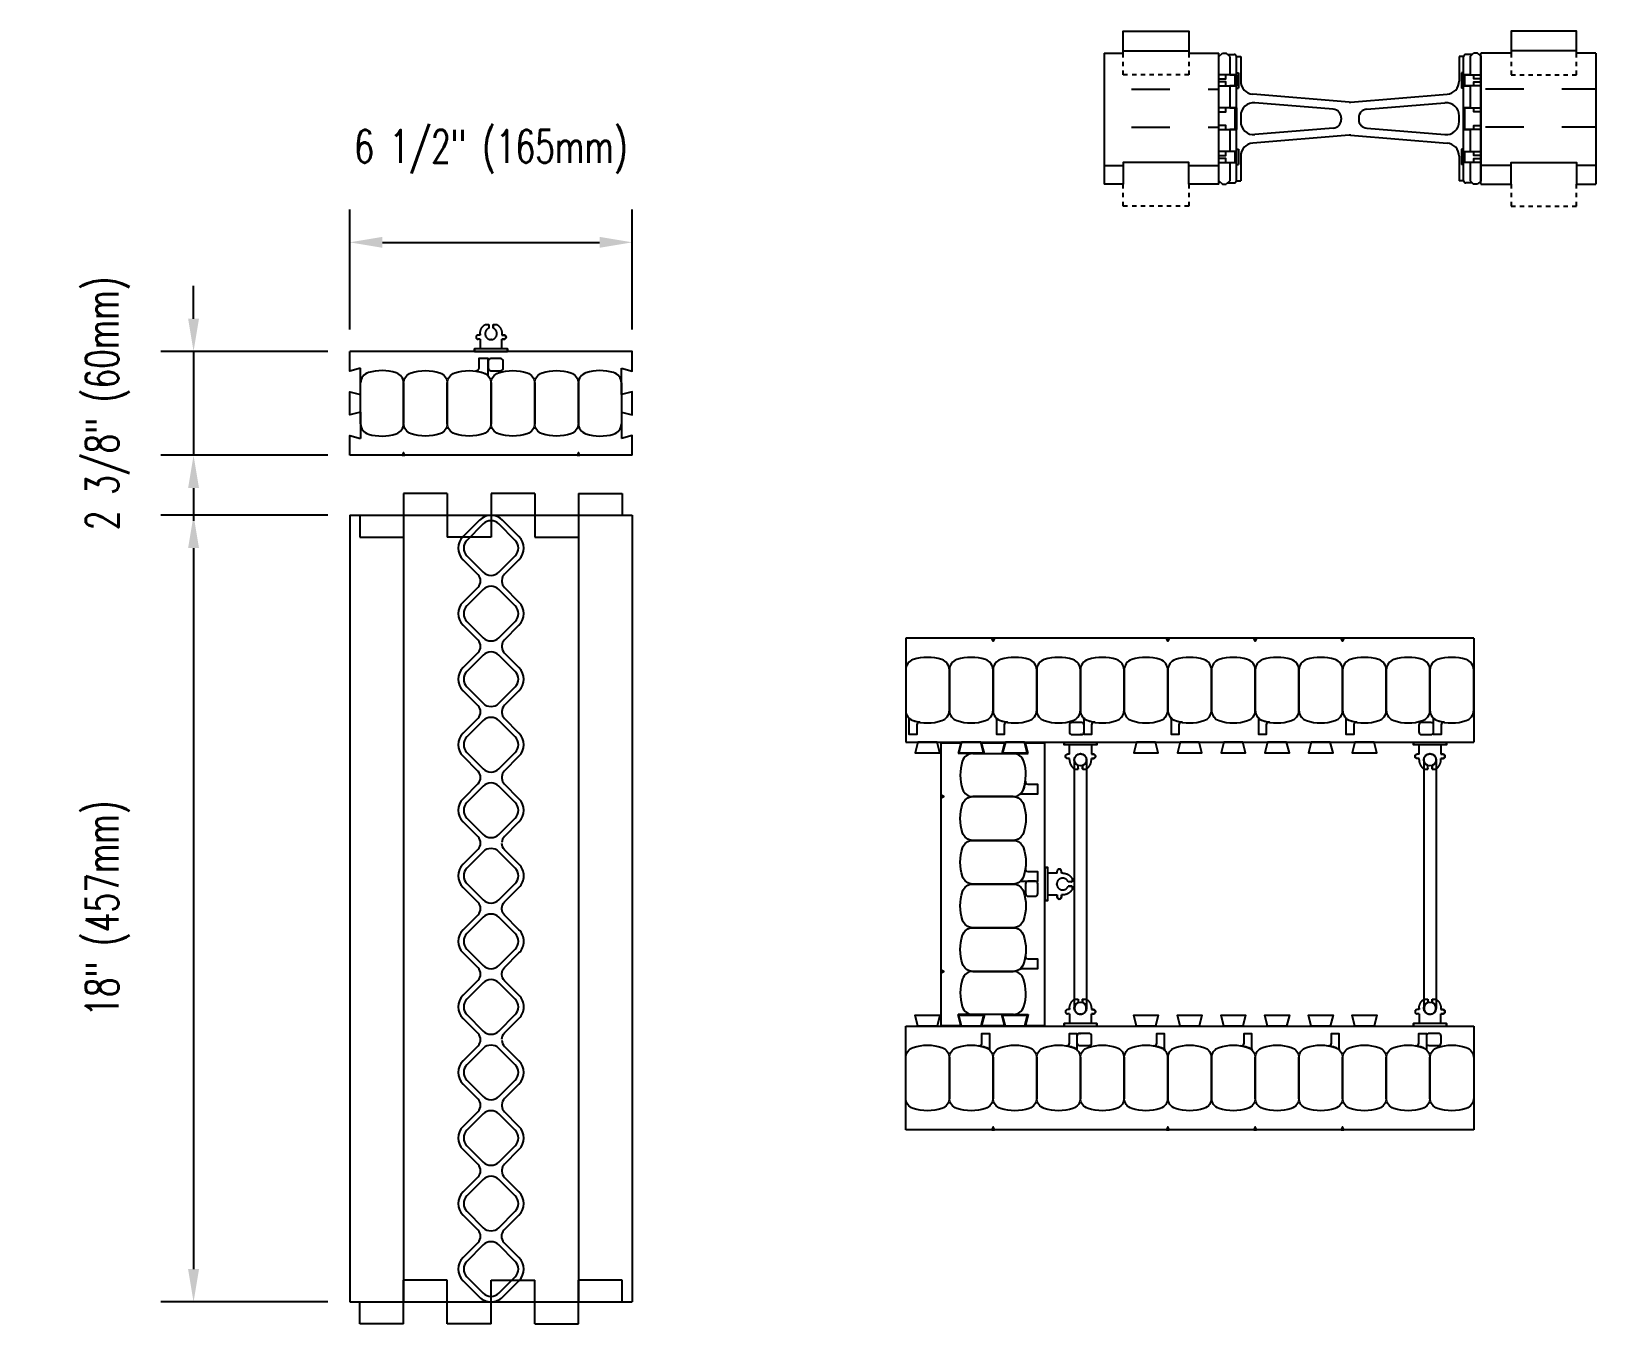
# Model space of a CAD drawing. Header units: inches. Extents: x 136.7 to 174.1, y 369.8 to 430.6.
# Drawn here: x 138.33 to 174.13, y 369.81 to 399.38 of the extents above; entities that cross this region are included whole.
import ezdxf

# ---------------------------------------------------------------- set-up
doc = ezdxf.new("R2010")
doc.units = ezdxf.units.IN
doc.header["$MEASUREMENT"] = 0
doc.linetypes.add('DASHED2', pattern=[0.375, 0.25, -0.125])
for name, color, linetype in [('HATCH', 12, 'Continuous'), ('line25', 2, 'Continuous'), ('LINE50', 5, 'Continuous'), ('LINE9', 9, 'Continuous'), ('TEXT', 4, 'Continuous')]:
    doc.layers.add(name, color=color, linetype=linetype)
doc.styles.add('DIM', font='romans.shx', dxfattribs={"width": 0.7})
doc.dimstyles.new('ext_8', dxfattribs={"dimscale": 8, "dimtxt": 0.09375, "dimasz": 0.09375, "dimexe": 0.09375, "dimexo": 0.0625, "dimgap": 0.0625, "dimtad": 1, "dimdec": 1, "dimzin": 3, "dimdsep": 46, "dimlunit": 4, "dimtxsty": 'DIM', "dimcen": 0.09, "dimdle": 0.09375, "dimclrt": 4, "dimadec": 0, "dimazin": 0, "dimtfac": 1, "dimtdec": 1, "dimtmove": 2, "dimatfit": 3, "dimfxl": 0, "dimfrac": 2, "dimtolj": 1, "dimtzin": 0, "dimarcsym": 0})

# ---------------------------------------------------------------- blocks, each defined once
blk = doc.blocks.new('RISER')
at = {"layer": 'HATCH'}
h = blk.add_hatch(dxfattribs=at)
h.set_pattern_fill('INSUL', color=256, scale=7, style=0)
h.set_pattern_definition([(0, (-42.9888, -28.9383), (0, 2.625), []), (0, (-42.9888, -28.0633), (0, 2.625), [0.875, -0.875]), (0, (-42.9888, -27.1883), (0, 2.625), [0.875, -0.875])])
h.paths.add_polyline_path([(0, 2.5), (0, 3), (-1.5, 3), (-1.5, 2.5), (-1.938, 2.5), (-1.938, -0.5), (-1.5, -0.5), (-1.5, 0), (0, 0), (0, -0.5), (0.688, -0.5), (0.688, 2.5)])
at = {"layer": 'line25'}
for p, q in [((0.688, 1.75), (0.688, 2)), ((0.688, 0.75), (0.688, 1.25)), ((0.688, 0), (0.688, 0.25)), ((0.688, -0.5), (0.688, 0))]:
    blk.add_line(p, q, dxfattribs=at)
blk.add_lwpolyline([(0.688, 0), (1.061, 0), (1.061, 0.25), (0.688, 0.25), (0.688, 0.75), (1.061, 0.75), (1.061, 1.25), (0.688, 1.25), (0.688, 1.75), (1.061, 1.75), (1.061, 2), (0.688, 2), (0.688, 2.5)], dxfattribs=at)
at = {"layer": 'LINE50'}
blk.add_line((-1.938, 2.5), (-1.938, -0.5), dxfattribs=at)
for points in [[(-1.938, 2.5), (-1.5, 2.5), (-1.5, 3), (0, 3), (0, 2.5), (0.688, 2.5)], [(0.688, -0.5), (0, -0.5), (0, 0), (-1.5, 0), (-1.5, -0.5), (-1.938, -0.5)]]:
    blk.add_lwpolyline(points, dxfattribs=at)
at = {"layer": 'LINE9', "linetype": 'DASHED2', "ltscale": 0.15}
for points in [[(0, 2.5), (0, 2.5), (0, 2), (-1.5, 2), (-1.5, 2.5), (-1.5, 2.5)], [(0, -0.5), (0, -0.5), (0, -1), (-1.5, -1), (-1.5, -0.5), (-1.5, -0.5)]]:
    blk.add_lwpolyline(points, dxfattribs=at)
at = {"layer": 'LINE9'}
for points in [[(0.688, 1.908), (0.848, 1.908), (0.848, 2)], [(0.848, 1.75), (0.848, 1.842), (0.688, 1.842)], [(0.688, 1.158), (0.848, 1.158), (0.848, 1.25)], [(0.848, 0.75), (0.848, 0.842), (0.688, 0.842)], [(0.688, 0.158), (0.848, 0.158), (0.848, 0.25)], [(0.848, 0), (0.848, 0.092), (0.688, 0.092)]]:
    blk.add_lwpolyline(points, dxfattribs=at)
blk = doc.blocks.new('WEB_6_CENTRE_TOP')
for p, q in [((5.688, 0.141), (0, 0.141)), ((5.688, -0.141), (0, -0.141))]:
    blk.add_line(p, q)
for centre in [(0, 0), (5.688, 0)]:
    blk.add_circle(centre, 0.141)
blk = doc.blocks.new('WEB_INSERT_FRONT')
for p, q in [((-0.265, 8.89), (-0.64, 8.515)), ((0.64, 8.515), (0.265, 8.89)), ((-0.64, 7.985), (-0.297, 7.641)), ((0.309, 7.653), (0.64, 7.985)), ((-0.297, 7.359), (-0.64, 7.015)), ((0.25, 7.512), (0.25, 7.488)), ((0.64, 7.015), (0.309, 7.347)), ((-0.64, 6.485), (-0.297, 6.141)), ((0.309, 6.153), (0.64, 6.485)), ((-0.297, 5.859), (-0.64, 5.515)), ((0.25, 6.012), (0.25, 5.988)), ((0.64, 5.515), (0.309, 5.847)), ((-0.64, 4.985), (-0.297, 4.641)), ((0.309, 4.653), (0.64, 4.985)), ((-0.297, 4.359), (-0.64, 4.015)), ((0.25, 4.512), (0.25, 4.488)), ((0.64, 4.015), (0.309, 4.347)), ((-0.297, 3.141), (-0.64, 3.485)), ((0.309, 3.153), (0.64, 3.485)), ((0.25, 3.012), (0.25, 2.988)), ((-0.297, 2.859), (-0.64, 2.515)), ((0.64, 2.515), (0.309, 2.847)), ((-0.64, 1.985), (-0.297, 1.641)), ((0.309, 1.653), (0.64, 1.985)), ((-0.297, 1.359), (-0.64, 1.015)), ((-0.64, 0.485), (-0.297, 0.141)), ((-0.297, -0.141), (-0.64, -0.485)), ((-0.64, -1.015), (-0.297, -1.359)), ((-0.297, -1.641), (-0.64, -1.985)), ((-0.64, -2.515), (-0.297, -2.859)), ((-0.297, -3.141), (-0.64, -3.485)), ((0.64, -3.485), (0.309, -3.153)), ((-0.64, -4.015), (-0.297, -4.359)), ((0.309, -4.347), (0.64, -4.015)), ((-0.297, -4.641), (-0.64, -4.985)), ((0.25, -4.488), (0.25, -4.512)), ((0.64, -4.985), (0.309, -4.653)), ((-0.64, -5.515), (-0.297, -5.859)), ((0.309, -5.847), (0.64, -5.515)), ((0.25, -5.988), (0.25, -6.012)), ((-0.297, -6.141), (-0.64, -6.485)), ((0.64, -6.485), (0.309, -6.153)), ((-0.64, -7.015), (-0.297, -7.359)), ((0.297, -7.359), (0.64, -7.015)), ((-0.297, -7.641), (-0.64, -7.985)), ((0.64, -7.985), (0.297, -7.641)), ((-0.64, -8.515), (-0.265, -8.89)), ((0.265, -8.89), (0.64, -8.515))]:
    blk.add_line(p, q)
for points in [[(-0.552, 8.073), (-0.177, 7.698, 0.414214), (0.177, 7.698), (0.552, 8.073, 0.414214), (0.552, 8.427), (0.177, 8.802, 0.414214), (-0.177, 8.802), (-0.552, 8.427, 0.414214)], [(-0.552, 6.573), (-0.177, 6.198, 0.414214), (0.177, 6.198), (0.552, 6.573, 0.414214), (0.552, 6.927), (0.177, 7.302, 0.414214), (-0.177, 7.302), (-0.552, 6.927, 0.414214)], [(-0.552, 5.073), (-0.177, 4.698, 0.414214), (0.177, 4.698), (0.552, 5.073, 0.414214), (0.552, 5.427), (0.177, 5.802, 0.414214), (-0.177, 5.802), (-0.552, 5.427, 0.414214)], [(-0.552, 3.573), (-0.177, 3.198, 0.414214), (0.177, 3.198), (0.552, 3.573, 0.414214), (0.552, 3.927), (0.177, 4.302, 0.414214), (-0.177, 4.302), (-0.552, 3.927, 0.414214)], [(-0.552, 3.573), (-0.177, 3.198, 0.414214), (0.177, 3.198), (0.552, 3.573, 0.414214), (0.552, 3.927), (0.177, 4.302, 0.414214), (-0.177, 4.302), (-0.552, 3.927, 0.414214)], [(-0.552, 2.073), (-0.177, 1.698, 0.414214), (0.177, 1.698), (0.552, 2.073, 0.414214), (0.552, 2.427), (0.177, 2.802, 0.414214), (-0.177, 2.802), (-0.552, 2.427, 0.414214)], [(-0.552, 0.573), (-0.177, 0.198, 0.414214), (0.177, 0.198), (0.552, 0.573, 0.414214), (0.552, 0.927), (0.177, 1.302, 0.414214), (-0.177, 1.302), (-0.552, 0.927, 0.414214)], [(-0.552, -0.927), (-0.177, -1.302, 0.414214), (0.177, -1.302), (0.552, -0.927, 0.414214), (0.552, -0.573), (0.177, -0.198, 0.414214), (-0.177, -0.198), (-0.552, -0.573, 0.414214)], [(-0.552, -2.427), (-0.177, -2.802, 0.414214), (0.177, -2.802), (0.552, -2.427, 0.414214), (0.552, -2.073), (0.177, -1.698, 0.414214), (-0.177, -1.698), (-0.552, -2.073, 0.414214)], [(-0.552, -3.927), (-0.177, -4.302, 0.414214), (0.177, -4.302), (0.552, -3.927, 0.414214), (0.552, -3.573), (0.177, -3.198, 0.414214), (-0.177, -3.198), (-0.552, -3.573, 0.414214)], [(-0.552, -5.427), (-0.177, -5.802, 0.414214), (0.177, -5.802), (0.552, -5.427, 0.414214), (0.552, -5.073), (0.177, -4.698, 0.414214), (-0.177, -4.698), (-0.552, -5.073, 0.414214)], [(-0.552, -6.927), (-0.177, -7.302, 0.414214), (0.177, -7.302), (0.552, -6.927, 0.414214), (0.552, -6.573), (0.177, -6.198, 0.414214), (-0.177, -6.198), (-0.552, -6.573, 0.414214)], [(-0.552, -8.427), (-0.177, -8.802, 0.414214), (0.177, -8.802), (0.552, -8.427, 0.414214), (0.552, -8.073), (0.177, -7.698, 0.414214), (-0.177, -7.698), (-0.552, -8.073, 0.414214)]]:
    blk.add_lwpolyline(points, format="xyb", close=True)
blk.add_lwpolyline([(0.25, -2.988, -0.198912), (0.309, -2.847), (0.64, -2.515, 0.414214), (0.64, -1.985), (0.309, -1.653, -0.198912), (0.25, -1.512), (0.25, -1.488, -0.198912), (0.309, -1.347), (0.64, -1.015, 0.414214), (0.64, -0.485), (0.309, -0.153, -0.198912), (0.25, -0.012), (0.25, 0.012, -0.198912), (0.309, 0.153), (0.64, 0.485, 0.414214), (0.64, 1.015), (0.309, 1.347, -0.198912), (0.25, 1.488)], format="xyb")
for centre, radius, start, end in [((0, 8.625), 0.375, 45, 135), ((-0.375, 8.25), 0.375, 135, 225), ((0.375, 8.25), 0.375, 315, 45), ((-0.438, 7.5), 0.2, 315, 45), ((0.45, 7.512), 0.2, 135, 180), ((0.45, 7.488), 0.2, 180, 225), ((-0.375, 6.75), 0.375, 135, 225), ((0.375, 6.75), 0.375, 315, 45), ((-0.438, 6), 0.2, 315, 45), ((0.45, 6.012), 0.2, 135, 180), ((0.45, 5.988), 0.2, 180, 225), ((-0.375, 5.25), 0.375, 135, 225), ((0.375, 5.25), 0.375, 315, 45), ((-0.438, 4.5), 0.2, 315, 45), ((0.45, 4.512), 0.2, 135, 180), ((0.45, 4.488), 0.2, 180, 225), ((-0.375, 3.75), 0.375, 135, 225), ((0.375, 3.75), 0.375, 315, 45), ((-0.438, 3), 0.2, 315, 45), ((0.45, 3.012), 0.2, 135, 180), ((0.45, 2.988), 0.2, 180, 225), ((-0.375, 2.25), 0.375, 135, 225), ((0.375, 2.25), 0.375, 315, 45), ((-0.438, 1.5), 0.2, 315, 45), ((0.45, 1.512), 0.2, 135, 180), ((-0.375, 0.75), 0.375, 135, 225), ((-0.438, 0), 0.2, 315, 45), ((-0.375, -0.75), 0.375, 135, 225), ((-0.438, -1.5), 0.2, 315, 45), ((-0.375, -2.25), 0.375, 135, 225), ((-0.438, -3), 0.2, 315, 45), ((0.45, -3.012), 0.2, 180, 225), ((-0.375, -3.75), 0.375, 135, 225), ((0.375, -3.75), 0.375, 315, 45), ((-0.438, -4.5), 0.2, 315, 45), ((0.45, -4.488), 0.2, 135, 180), ((0.45, -4.512), 0.2, 180, 225), ((-0.375, -5.25), 0.375, 135, 225), ((0.375, -5.25), 0.375, 315, 45), ((-0.438, -6), 0.2, 315, 45), ((0.45, -5.988), 0.2, 135, 180), ((0.45, -6.012), 0.2, 180, 225), ((-0.375, -6.75), 0.375, 135, 225), ((0.375, -6.75), 0.375, 315, 45), ((-0.438, -7.5), 0.2, 315, 45), ((0.438, -7.5), 0.2, 135, 225), ((-0.375, -8.25), 0.375, 135, 225), ((0.375, -8.25), 0.375, 315, 45), ((0, -8.625), 0.375, 225, 315)]:
    blk.add_arc(centre, radius, start, end)
blk = doc.blocks.new('*D20')
at = {"layer": 'Defpoints', "color": 0}
for p in [(145.617, 388.308), (142.044, 370.308), (145.617, 370.308)]:
    blk.add_point(p, dxfattribs=at)
at = {"layer": 'TEXT', "color": 0, "lineweight": -2}
for p, q in [((145.117, 388.308), (141.294, 388.308)), ((142.044, 387.558), (142.044, 371.058)), ((145.117, 370.308), (141.294, 370.308))]:
    blk.add_line(p, q, dxfattribs=at)
at = {"layer": 'TEXT', "color": 0}
for points in [[(141.919, 387.558), (142.169, 387.558), (142.044, 388.308)], [(141.919, 371.058), (142.169, 371.058), (142.044, 370.308)]]:
    blk.add_solid(points, dxfattribs=at)
at = {"layer": 'TEXT', "color": 4, "insert": (140.075, 379.308), "char_height": 0.75, "attachment_point": 5, "rotation": 90, "style": 'DIM'}
blk.add_mtext('\\A1;18" (457mm)', dxfattribs=at)
blk = doc.blocks.new('*D21')
at = {"layer": 'Defpoints', "color": 0}
for p in [(145.617, 392.058), (142.044, 389.683), (145.617, 389.683)]:
    blk.add_point(p, dxfattribs=at)
at = {"layer": 'TEXT', "color": 0, "lineweight": -2}
for p, q in [((142.044, 392.808), (142.044, 393.558)), ((145.117, 392.058), (141.294, 392.058)), ((142.044, 392.058), (142.044, 389.683)), ((145.117, 389.683), (141.294, 389.683)), ((142.044, 388.933), (142.044, 388.183))]:
    blk.add_line(p, q, dxfattribs=at)
at = {"layer": 'TEXT', "color": 0}
for points in [[(141.919, 392.808), (142.169, 392.808), (142.044, 392.058)], [(141.919, 388.933), (142.169, 388.933), (142.044, 389.683)]]:
    blk.add_solid(points, dxfattribs=at)
at = {"layer": 'TEXT', "color": 4, "insert": (140.075, 390.871), "char_height": 0.75, "attachment_point": 5, "rotation": 90, "style": 'DIM'}
blk.add_mtext('\\A1;2 3/8" (60mm)', dxfattribs=at)
blk = doc.blocks.new('*D22')
at = {"layer": 'Defpoints', "color": 0}
for p in [(152.086, 394.555), (145.617, 392.058), (152.086, 392.058)]:
    blk.add_point(p, dxfattribs=at)
at = {"layer": 'TEXT', "color": 0, "lineweight": -2}
for p, q in [((145.617, 392.558), (145.617, 395.305)), ((152.086, 392.558), (152.086, 395.305)), ((146.367, 394.555), (151.336, 394.555))]:
    blk.add_line(p, q, dxfattribs=at)
at = {"layer": 'TEXT', "color": 0}
for points in [[(146.367, 394.68), (146.367, 394.43), (145.617, 394.555)], [(151.336, 394.68), (151.336, 394.43), (152.086, 394.555)]]:
    blk.add_solid(points, dxfattribs=at)
at = {"layer": 'TEXT', "color": 4, "insert": (148.852, 396.627), "char_height": 0.75, "attachment_point": 5, "style": 'DIM'}
blk.add_mtext('\\A1;6 1/2" (165mm)', dxfattribs=at)
blk = doc.blocks.new('Connector')
blk.add_point((0.271, 0))
at = {"layer": 'LINE9'}
for p, q in [((0, 0.375), (0, -0.375)), ((0.062, -0.375), (0.062, 0.375)), ((0.281, 0.25), (0.062, 0.25))]:
    blk.add_line(p, q, dxfattribs=at)
for points, weights in [([(0.007, 0.375), (0.004, 0.375), (0, 0.375)], [1, 0.972587069138, 0.950305488115]), ([(0.327, 0.343), (0.308, 0.343), (0.281, 0.317), (0.281, 0.297)], [1, 0.85355339, 0.85355339, 1]), ([(0.328, 0.343), (0.327, 0.343), (0.327, 0.343)], [1, 0.70710678, 1]), ([(0.375, 0.297), (0.375, 0.317), (0.348, 0.343), (0.329, 0.343)], [1, 0.85355339, 0.85355339, 1]), ([(0.406, 0.25), (0.546, 0.25), (0.619, 0.131)], [0.958404415409, 0.794674173519, 0.864651571113]), ([(0.619, 0.052), (0.612, 0.049), (0.604, 0.049)], [0.83615024178, 0.892081430621, 1]), ([(0.281, -0.297), (0.281, -0.317), (0.308, -0.343), (0.327, -0.343)], [1, 0.85355339, 0.85355339, 1]), ([(0.327, -0.343), (0.281, -0.343), (0.281, -0.297)], [1, 0.70710678, 1]), ([(0.329, -0.343), (0.348, -0.343), (0.375, -0.317), (0.375, -0.297)], [1, 0.85355339, 0.85355339, 1]), ([(0.375, -0.297), (0.375, -0.343), (0.329, -0.343)], [1, 0.70710678, 1]), ([(0.619, -0.131), (0.546, -0.25), (0.406, -0.25)], [0.864651574428, 0.794674169686, 0.958404415195]), ([(0.604, -0.049), (0.612, -0.049), (0.619, -0.052)], [1, 0.89208144177, 0.836150253337]), ([(0, -0.375), (0.004, -0.375), (0.007, -0.375)], [0.950305488115, 0.972587069138, 1])]:
    blk.add_rational_spline(points, weights, degree=2, dxfattribs=at)
for points, degree in [([(0, 0.375), (0.002, 0.375), (0.005, 0.375), (0.007, 0.375)], 3), ([(0.007, 0.375), (0.021, 0.375), (0.051, 0.375), (0.062, 0.375), (0.062, 0.375)], 3), ([(0.281, 0.25), (0.281, 0.297)], 1), ([(0.327, 0.343), (0.327, 0.343), (0.328, 0.343), (0.328, 0.343)], 3), ([(0.328, 0.343), (0.329, 0.343), (0.329, 0.343), (0.329, 0.343)], 3), ([(0.375, 0.25), (0.375, 0.297)], 1), ([(0.406, 0.25), (0.375, 0.25)], 1), ([(0.406, 0.25), (0.406, 0.25)], 1), ([(0.406, 0.25), (0.406, 0.25)], 1), ([(0.406, 0.25), (0.406, 0.25)], 1), ([(0.406, 0.25), (0.406, 0.25)], 1), ([(0.406, 0.25), (0.406, 0.25)], 1), ([(0.406, 0.25), (0.406, 0.25)], 1), ([(0.406, 0.25), (0.406, 0.25)], 1), ([(0.406, 0.25), (0.406, 0.25)], 1), ([(0.406, 0.25), (0.406, 0.25)], 1), ([(0.406, 0.25), (0.406, 0.25)], 1), ([(0.406, 0.25), (0.406, 0.25)], 1), ([(0.406, 0.25), (0.406, 0.25)], 1), ([(0.406, 0.25), (0.406, 0.25)], 1), ([(0.406, 0.25), (0.406, 0.25)], 1), ([(0.406, 0.25), (0.406, 0.25)], 1), ([(0.406, 0.25), (0.406, 0.25)], 1), ([(0.406, 0.25), (0.406, 0.25)], 1), ([(0.406, 0.25), (0.406, 0.25)], 1), ([(0.406, 0.25), (0.406, 0.25)], 1), ([(0.406, 0.25), (0.406, 0.25)], 1), ([(0.406, 0.25), (0.406, 0.25)], 1), ([(0.406, 0.25), (0.406, 0.25)], 1), ([(0.406, 0.25), (0.406, 0.25)], 1), ([(0.406, 0.25), (0.406, 0.25)], 1), ([(0.604, 0.049), (0.532, 0.049)], 1), ([(0.532, 0.049), (0.532, 0.049)], 1), ([(0.532, 0.049), (0.532, 0.049)], 1), ([(0.532, 0.049), (0.532, 0.049)], 1), ([(0.532, 0.049), (0.532, 0.049)], 1), ([(0.532, 0.049), (0.532, 0.049)], 1), ([(0.532, 0.049), (0.532, 0.049)], 1), ([(0.532, 0.049), (0.532, 0.049)], 1), ([(0.532, 0.049), (0.532, 0.049)], 1), ([(0.532, 0.049), (0.532, 0.049)], 1), ([(0.532, 0.049), (0.532, 0.049)], 1), ([(0.604, 0.049), (0.609, 0.049), (0.614, 0.05), (0.619, 0.052)], 3), ([(0.604, 0.049), (0.604, 0.049)], 1), ([(0.604, 0.049), (0.604, 0.049)], 1), ([(0.604, 0.049), (0.604, 0.049)], 1), ([(0.604, 0.049), (0.604, 0.049)], 1), ([(0.619, 0.131), (0.619, 0.052)], 1), ([(0.619, 0.131), (0.619, 0.131)], 1), ([(0.619, 0.131), (0.619, 0.131)], 1), ([(0.619, 0.131), (0.619, 0.131)], 1), ([(0.619, 0.131), (0.619, 0.131)], 1), ([(0.062, -0.25), (0.281, -0.25)], 1), ([(0.281, -0.297), (0.281, -0.25)], 1), ([(0.281, -0.25), (0.281, -0.297)], 1), ([(0.328, -0.343), (0.328, -0.343), (0.327, -0.343), (0.327, -0.343)], 3), ([(0.329, -0.343), (0.329, -0.343), (0.329, -0.343), (0.328, -0.343)], 3), ([(0.375, -0.25), (0.375, -0.297)], 1), ([(0.375, -0.297), (0.375, -0.25)], 1), ([(0.406, -0.25), (0.375, -0.25)], 1), ([(0.406, -0.25), (0.406, -0.25)], 1), ([(0.406, -0.25), (0.406, -0.25)], 1), ([(0.406, -0.25), (0.406, -0.25)], 1), ([(0.406, -0.25), (0.406, -0.25)], 1), ([(0.406, -0.25), (0.406, -0.25)], 1), ([(0.406, -0.25), (0.406, -0.25)], 1), ([(0.406, -0.25), (0.406, -0.25)], 1), ([(0.406, -0.25), (0.406, -0.25)], 1), ([(0.406, -0.25), (0.406, -0.25)], 1), ([(0.406, -0.25), (0.406, -0.25)], 1), ([(0.406, -0.25), (0.406, -0.25)], 1), ([(0.532, -0.049), (0.604, -0.049)], 1), ([(0.604, -0.049), (0.58, -0.049), (0.556, -0.049), (0.532, -0.049)], 3), ([(0.532, -0.049), (0.532, -0.049)], 1), ([(0.532, -0.049), (0.532, -0.049)], 1), ([(0.532, -0.049), (0.532, -0.049)], 1), ([(0.532, -0.049), (0.532, -0.049)], 1), ([(0.619, -0.052), (0.614, -0.05), (0.609, -0.049), (0.604, -0.049)], 3), ([(0.604, -0.049), (0.604, -0.049)], 1), ([(0.604, -0.049), (0.604, -0.049)], 1), ([(0.604, -0.049), (0.604, -0.049)], 1), ([(0.604, -0.049), (0.604, -0.049)], 1), ([(0.604, -0.049), (0.604, -0.049)], 1), ([(0.604, -0.049), (0.604, -0.049)], 1), ([(0.604, -0.049), (0.604, -0.049)], 1), ([(0.604, -0.049), (0.604, -0.049)], 1), ([(0.619, -0.052), (0.619, -0.131)], 1), ([(0.619, -0.131), (0.619, -0.131)], 1), ([(0.619, -0.131), (0.619, -0.131)], 1), ([(0.619, -0.131), (0.619, -0.131)], 1), ([(0.619, -0.131), (0.619, -0.131)], 1), ([(0.007, -0.375), (0.005, -0.375), (0.002, -0.375), (0, -0.375)], 3), ([(0.062, -0.375), (0.062, -0.375), (0.051, -0.375), (0.021, -0.375), (0.007, -0.375)], 3)]:
    blk.add_open_spline(points, degree=degree, dxfattribs=at)
for points, weights, knots in [([(0.062, 0.375), (0.062, 0.375), (0.046, 0.375), (0.03, 0.375), (0.007, 0.375)], [0.868718858569, 0.861102746415, 1, 0.861102734288, 0.868718859898], [0, 0, 0, 0.5, 0.5, 1, 1, 1]), ([(0.532, 0.049), (0.472, 0.203), (0.333, 0.113), (0.157, 0), (0.333, -0.113), (0.472, -0.203), (0.532, -0.049)], [0.899508922286, 0.599718215298, 1, 0.54226024, 1, 0.599718224335, 0.899508908749], [0, 0, 0, 0.318112, 0.318112, 0.681888, 0.681888, 1, 1, 1]), ([(0.007, -0.375), (0.03, -0.375), (0.046, -0.375), (0.062, -0.375), (0.062, -0.375)], [0.868718859319, 0.861102739573, 1, 0.861102742958, 0.868718858948], [0, 0, 0, 0.5, 0.5, 1, 1, 1])]:
    blk.add_rational_spline(points, weights, degree=2, knots=knots, dxfattribs=at)

msp = doc.modelspace()

# ---------------------------------------------------------------- linework, layer by layer
for p, q in [((162.363, 383.289), (162.342, 383.289)), ((159.881, 377.87), (160.803, 377.87)), ((162.321, 376.452), (162.342, 376.452))]:
    msp.add_line(p, q)
at = {"layer": 'line25'}
for p, q in [((145.867, 391.069), (145.867, 391.672)), ((151.836, 391.069), (151.836, 391.672)), ((145.867, 390.672), (145.867, 390.069)), ((151.836, 390.672), (151.836, 390.069)), ((152.086, 389.683), (145.617, 389.683)), ((146.852, 388.308), (146.852, 370.308)), ((150.852, 388.308), (150.852, 370.308)), ((158.342, 383.12), (171.342, 383.12)), ((159.155, 376.636), (159.155, 383.105)), ((160.143, 382.855), (159.541, 382.855)), ((159.877, 382.855), (160.807, 382.855)), ((160.541, 382.855), (161.143, 382.855)), ((160.143, 376.886), (159.541, 376.886)), ((160.807, 376.886), (159.877, 376.886)), ((160.541, 376.886), (161.143, 376.886)), ((158.342, 376.62), (171.342, 376.62))]:
    msp.add_line(p, q, dxfattribs=at)
for points in [[(151.836, 391.672), (152.086, 391.609), (152.086, 392.058), (145.617, 392.058)], [(145.867, 391.672), (145.617, 391.609), (145.617, 392.058)], [(145.867, 390.672), (145.617, 390.609), (145.617, 391.132), (145.867, 391.069)], [(151.836, 390.672), (152.086, 390.609), (152.086, 391.132), (151.836, 391.069)], [(145.617, 389.683), (145.617, 390.132), (145.867, 390.069)], [(152.086, 389.683), (152.086, 390.132), (151.836, 390.069)], [(159.155, 383.105), (159.603, 383.105), (159.541, 382.855)], [(160.143, 382.855), (160.081, 383.105), (160.603, 383.105), (160.541, 382.855)], [(161.143, 376.886), (161.081, 376.636), (161.53, 376.636), (161.53, 383.105)], [(161.143, 382.855), (161.081, 383.105), (161.53, 383.105)], [(159.155, 376.636), (159.603, 376.636), (159.541, 376.886)], [(160.143, 376.886), (160.081, 376.636), (160.603, 376.636), (160.541, 376.886)]]:
    msp.add_lwpolyline(points, dxfattribs=at)
for points in [[(158.623, 383.12), (158.561, 382.87), (159.123, 382.87), (159.061, 383.12)], [(159.623, 383.12), (159.561, 382.87), (160.123, 382.87), (160.061, 383.12)], [(160.623, 383.12), (160.561, 382.87), (161.123, 382.87), (161.061, 383.12)], [(163.623, 383.12), (163.561, 382.87), (164.123, 382.87), (164.061, 383.12)], [(164.623, 383.12), (164.561, 382.87), (165.123, 382.87), (165.061, 383.12)], [(165.623, 383.12), (165.561, 382.87), (166.123, 382.87), (166.061, 383.12)], [(166.623, 383.12), (166.561, 382.87), (167.123, 382.87), (167.061, 383.12)], [(167.623, 383.12), (167.561, 382.87), (168.123, 382.87), (168.061, 383.12)], [(168.623, 383.12), (168.561, 382.87), (169.123, 382.87), (169.061, 383.12)], [(158.623, 376.62), (158.561, 376.87), (159.123, 376.87), (159.061, 376.62)], [(159.623, 376.62), (159.561, 376.87), (160.123, 376.87), (160.061, 376.62)], [(160.623, 376.62), (160.561, 376.87), (161.123, 376.87), (161.061, 376.62)], [(163.623, 376.62), (163.561, 376.87), (164.123, 376.87), (164.061, 376.62)], [(164.623, 376.62), (164.561, 376.87), (165.123, 376.87), (165.061, 376.62)], [(165.623, 376.62), (165.561, 376.87), (166.123, 376.87), (166.061, 376.62)], [(166.623, 376.62), (166.561, 376.87), (167.123, 376.87), (167.061, 376.62)], [(167.623, 376.62), (167.561, 376.87), (168.123, 376.87), (168.061, 376.62)], [(168.623, 376.62), (168.561, 376.87), (169.123, 376.87), (169.061, 376.62)]]:
    msp.add_lwpolyline(points, close=True, dxfattribs=at)
at = {"layer": 'LINE50'}
for p, q in [((145.617, 388.308), (145.617, 370.308)), ((145.617, 388.308), (152.086, 388.308)), ((152.086, 388.308), (152.086, 370.308)), ((171.342, 385.495), (158.342, 385.495)), ((158.342, 385.495), (158.342, 383.12)), ((171.342, 385.495), (171.342, 383.12)), ((158.342, 374.245), (158.342, 376.62)), ((171.342, 376.62), (171.342, 374.245)), ((171.342, 374.245), (158.342, 374.245)), ((145.617, 370.308), (152.086, 370.308))]:
    msp.add_line(p, q, dxfattribs=at)
at = {"layer": 'LINE9'}
for p, q in [((165.51, 398.805), (165.59, 398.885)), ((165.59, 398.885), (165.68, 398.885)), ((165.76, 398.805), (165.68, 398.885)), ((171.26, 398.805), (171.34, 398.885)), ((171.43, 398.885), (171.34, 398.885)), ((171.51, 398.805), (171.43, 398.885)), ((165.51, 395.965), (165.51, 398.805)), ((165.71, 398.855), (165.86, 398.855)), ((165.76, 398.855), (165.86, 398.855)), ((165.76, 398.805), (165.76, 398.385)), ((165.91, 395.965), (165.91, 398.805)), ((165.91, 398.805), (166.01, 398.805)), ((165.91, 398.785), (165.91, 398.785)), ((166.01, 398.805), (166.01, 398.244)), ((171.11, 398.805), (171.01, 398.805)), ((171.01, 398.805), (171.01, 398.244)), ((171.11, 395.965), (171.11, 398.805)), ((171.11, 398.785), (171.11, 398.785)), ((171.31, 398.855), (171.16, 398.855)), ((171.26, 398.855), (171.16, 398.855)), ((171.26, 398.805), (171.26, 398.385)), ((171.51, 395.982), (171.51, 398.822)), ((171.51, 395.965), (171.51, 398.805)), ((165.91, 398.435), (165.96, 398.435)), ((165.96, 398.435), (165.96, 398.085)), ((171.06, 398.435), (171.06, 398.085)), ((171.11, 398.435), (171.06, 398.435)), ((165.76, 398.135), (165.76, 397.635)), ((165.91, 398.085), (165.96, 398.085)), ((168.493, 397.761), (166.285, 397.945)), ((168.526, 397.761), (170.735, 397.945)), ((171.11, 398.085), (171.06, 398.085)), ((171.26, 398.135), (171.26, 397.635)), ((166.01, 397.452), (166.01, 397.318)), ((168.126, 397.602), (166.335, 397.751)), ((168.893, 397.602), (170.685, 397.751)), ((171.01, 397.318), (171.01, 397.452)), ((165.76, 397.135), (165.76, 396.635)), ((168.126, 397.168), (166.335, 397.019)), ((168.31, 397.402), (168.31, 397.367)), ((168.71, 397.402), (168.71, 397.367)), ((168.893, 397.168), (170.685, 397.019)), ((171.26, 397.135), (171.26, 396.635)), ((168.493, 397.008), (166.285, 396.825)), ((168.526, 397.008), (170.735, 396.825)), ((165.76, 396.385), (165.76, 395.965)), ((165.91, 396.685), (165.96, 396.685)), ((165.96, 396.685), (165.96, 396.335)), ((166.01, 396.526), (166.01, 395.965)), ((171.01, 396.526), (171.01, 395.965)), ((171.11, 396.685), (171.06, 396.685)), ((171.06, 396.685), (171.06, 396.335)), ((171.26, 396.385), (171.26, 395.965)), ((165.91, 396.335), (165.96, 396.335)), ((171.11, 396.335), (171.06, 396.335)), ((165.51, 395.965), (165.59, 395.885)), ((165.59, 395.885), (165.68, 395.885)), ((165.76, 395.965), (165.68, 395.885)), ((165.71, 395.915), (165.86, 395.915)), ((165.76, 395.915), (165.86, 395.915)), ((165.91, 395.965), (166.01, 395.965)), ((171.11, 395.965), (171.01, 395.965)), ((171.26, 395.915), (171.16, 395.915)), ((171.31, 395.915), (171.16, 395.915)), ((171.26, 395.965), (171.34, 395.885)), ((171.43, 395.885), (171.34, 395.885)), ((171.51, 395.965), (171.43, 395.885)), ((145.867, 390.405), (145.867, 391.336)), ((146.852, 391.331), (146.852, 390.41)), ((150.852, 390.41), (150.852, 391.331)), ((151.836, 391.336), (151.836, 390.405)), ((147.852, 388.808), (146.852, 388.808)), ((146.852, 388.808), (146.852, 387.808)), ((147.852, 388.808), (147.852, 387.808)), ((149.852, 388.808), (148.852, 388.808)), ((148.852, 388.808), (148.852, 387.808)), ((149.852, 388.808), (149.852, 387.808)), ((150.852, 388.808), (151.852, 388.808)), ((150.852, 388.808), (150.852, 387.808)), ((151.852, 388.808), (151.852, 388.308)), ((145.852, 388.308), (145.852, 387.808)), ((145.852, 387.808), (146.852, 387.808)), ((148.852, 387.808), (147.852, 387.808)), ((149.852, 387.808), (150.852, 387.808)), ((160.803, 381.87), (159.881, 381.87)), ((147.852, 370.808), (146.852, 370.808)), ((146.852, 369.808), (146.852, 370.808)), ((147.852, 369.808), (147.852, 370.808)), ((148.852, 370.808), (149.852, 370.808)), ((148.852, 369.808), (148.852, 370.808)), ((149.852, 369.808), (149.852, 370.808)), ((151.852, 370.808), (150.852, 370.808)), ((150.852, 369.808), (150.852, 370.808)), ((151.852, 370.308), (151.852, 370.808)), ((145.852, 369.808), (145.852, 370.308)), ((146.852, 369.808), (145.852, 369.808)), ((148.852, 369.808), (147.852, 369.808)), ((149.852, 369.808), (150.852, 369.808))]:
    msp.add_line(p, q, dxfattribs=at)
for points in [[(165.76, 398.385), (165.91, 398.385), (165.91, 398.135), (165.76, 398.135)], [(171.26, 398.385), (171.11, 398.385), (171.11, 398.135), (171.26, 398.135)], [(165.76, 397.635), (165.76, 397.635), (165.91, 397.635), (165.91, 397.135), (165.76, 397.135)], [(171.26, 397.635), (171.26, 397.635), (171.11, 397.635), (171.11, 397.135), (171.26, 397.135)], [(165.76, 396.385), (165.91, 396.385), (165.91, 396.635), (165.76, 396.635)], [(171.26, 396.385), (171.11, 396.385), (171.11, 396.635), (171.26, 396.635)]]:
    msp.add_lwpolyline(points, dxfattribs=at)
for points in [[(148.679, 391.569, -0.149688), (148.799, 391.485, -0.167462), (148.786, 391.523), (148.786, 391.893), (148.571, 391.893), (148.571, 391.672, -0.456022), (148.501, 391.61, -0.043067)], [(148.786, 391.831), (148.786, 391.678, 0.414214), (148.848, 391.616), (149.07, 391.616, 0.414214), (149.132, 391.678), (149.132, 391.831, 0.414214), (149.07, 391.893), (148.848, 391.893, 0.414214)], [(147.025, 391.569, -0.157671), (147.679, 391.569, -0.325305), (147.852, 391.331), (147.852, 390.41, -0.325305), (147.679, 390.172, -0.157671), (147.025, 390.172, -0.325305), (146.852, 390.41), (146.852, 391.331, -0.325305)], [(148.025, 391.569, -0.157671), (148.679, 391.569, -0.325305), (148.852, 391.331), (148.852, 390.41, -0.325305), (148.679, 390.172, -0.157671), (148.025, 390.172, -0.325305), (147.852, 390.41), (147.852, 391.331, -0.325305)], [(149.025, 391.569, -0.157671), (149.679, 391.569, -0.325305), (149.852, 391.331), (149.852, 390.41, -0.325305), (149.679, 390.172, -0.157671), (149.025, 390.172, -0.325305), (148.852, 390.41), (148.852, 391.331, -0.325305)], [(150.025, 391.569, -0.157671), (150.679, 391.569, -0.325305), (150.852, 391.331), (150.852, 390.41, -0.325305), (150.679, 390.172, -0.157671), (150.025, 390.172, -0.325305), (149.852, 390.41), (149.852, 391.331, -0.325305)], [(158.515, 383.609, 0.157671), (159.169, 383.609, 0.325305), (159.342, 383.847), (159.342, 384.768, 0.325305), (159.169, 385.006, 0.157671), (158.515, 385.006, 0.325305), (158.342, 384.768), (158.342, 383.847, 0.325305)], [(159.515, 383.609, 0.157671), (160.169, 383.609, 0.325305), (160.342, 383.847), (160.342, 384.768, 0.325305), (160.169, 385.006, 0.157671), (159.515, 385.006, 0.325305), (159.342, 384.768), (159.342, 383.847, 0.325305)], [(160.515, 383.609, 0.157671), (161.169, 383.609, 0.325305), (161.342, 383.847), (161.342, 384.768, 0.325305), (161.169, 385.006, 0.157671), (160.515, 385.006, 0.325305), (160.342, 384.768), (160.342, 383.847, 0.325305)], [(161.515, 383.609, 0.157671), (162.169, 383.609, 0.325305), (162.342, 383.847), (162.342, 384.768, 0.325305), (162.169, 385.006, 0.157671), (161.515, 385.006, 0.325305), (161.342, 384.768), (161.342, 383.847, 0.325305)], [(162.515, 383.609, 0.157671), (163.169, 383.609, 0.325305), (163.342, 383.847), (163.342, 384.768, 0.325305), (163.169, 385.006, 0.157671), (162.515, 385.006, 0.325305), (162.342, 384.768), (162.342, 383.847, 0.325305)], [(163.515, 383.609, 0.157671), (164.169, 383.609, 0.325305), (164.342, 383.847), (164.342, 384.768, 0.325305), (164.169, 385.006, 0.157671), (163.515, 385.006, 0.325305), (163.342, 384.768), (163.342, 383.847, 0.325305)], [(164.515, 383.609, 0.157671), (165.169, 383.609, 0.325305), (165.342, 383.847), (165.342, 384.768, 0.325305), (165.169, 385.006, 0.157671), (164.515, 385.006, 0.325305), (164.342, 384.768), (164.342, 383.847, 0.325305)], [(165.515, 383.609, 0.157671), (166.169, 383.609, 0.325305), (166.342, 383.847), (166.342, 384.768, 0.325305), (166.169, 385.006, 0.157671), (165.515, 385.006, 0.325305), (165.342, 384.768), (165.342, 383.847, 0.325305)], [(166.515, 383.609, 0.157671), (167.169, 383.609, 0.325305), (167.342, 383.847), (167.342, 384.768, 0.325305), (167.169, 385.006, 0.157671), (166.515, 385.006, 0.325305), (166.342, 384.768), (166.342, 383.847, 0.325305)], [(167.515, 383.609, 0.157671), (168.169, 383.609, 0.325305), (168.342, 383.847), (168.342, 384.768, 0.325305), (168.169, 385.006, 0.157671), (167.515, 385.006, 0.325305), (167.342, 384.768), (167.342, 383.847, 0.325305)], [(168.515, 383.609, 0.157671), (169.169, 383.609, 0.325305), (169.342, 383.847), (169.342, 384.768, 0.325305), (169.169, 385.006, 0.157671), (168.515, 385.006, 0.325305), (168.342, 384.768), (168.342, 383.847, 0.325305)], [(169.515, 383.609, 0.157671), (170.169, 383.609, 0.325305), (170.342, 383.847), (170.342, 384.768, 0.325305), (170.169, 385.006, 0.157671), (169.515, 385.006, 0.325305), (169.342, 384.768), (169.342, 383.847, 0.325305)], [(170.515, 383.609, 0.157671), (171.169, 383.609, 0.325305), (171.342, 383.847), (171.342, 384.768, 0.325305), (171.169, 385.006, 0.157671), (170.515, 385.006, 0.325305), (170.342, 384.768), (170.342, 383.847, 0.325305)], [(158.515, 383.609, 0.037267), (158.669, 383.572, 0.463036), (158.596, 383.51), (158.596, 383.289), (158.425, 383.289), (158.425, 383.635, 0.189002), (158.409, 383.677, 0.128407)], [(160.515, 383.609, 0.037267), (160.669, 383.572, 0.463036), (160.596, 383.51), (160.596, 383.289), (160.425, 383.289), (160.425, 383.635, 0.189002), (160.409, 383.677, 0.128407)], [(162.15, 383.289), (162.363, 383.289, 0.414214), (162.425, 383.351), (162.425, 383.504, 0.414214), (162.363, 383.566), (162.15, 383.566, 0.414214), (162.088, 383.504), (162.088, 383.351, 0.414214)], [(162.515, 383.609, 0.037267), (162.669, 383.572, 0.463036), (162.596, 383.51), (162.596, 383.289), (162.425, 383.289), (162.425, 383.635, 0.189002), (162.409, 383.677, 0.128407)], [(164.515, 383.609, 0.037267), (164.669, 383.572, 0.463036), (164.596, 383.51), (164.596, 383.289), (164.425, 383.289), (164.425, 383.635, 0.189002), (164.409, 383.677, 0.128407)], [(166.515, 383.609, 0.037267), (166.669, 383.572, 0.463036), (166.596, 383.51), (166.596, 383.289), (166.425, 383.289), (166.425, 383.635, 0.189002), (166.409, 383.677, 0.128407)], [(168.515, 383.609, 0.037267), (168.669, 383.572, 0.463036), (168.596, 383.51), (168.596, 383.289), (168.425, 383.289), (168.425, 383.635, 0.189002), (168.409, 383.677, 0.128407)], [(170.15, 383.289), (170.363, 383.289, 0.414214), (170.425, 383.351), (170.425, 383.504, 0.414214), (170.363, 383.566), (170.15, 383.566, 0.414214), (170.088, 383.504), (170.088, 383.351, 0.414214)], [(170.515, 383.609, 0.037267), (170.669, 383.572, 0.463036), (170.596, 383.51), (170.596, 383.289), (170.425, 383.289), (170.425, 383.635, 0.189002), (170.409, 383.677, 0.128407)], [(161.04, 382.043, -0.149688), (160.957, 381.923, -0.167462), (160.995, 381.936), (161.365, 381.936), (161.365, 382.151), (161.143, 382.151, -0.456022), (161.082, 382.221, -0.043067)], [(161.04, 381.697, -0.157671), (161.04, 381.043, -0.325305), (160.803, 380.87), (159.881, 380.87, -0.325305), (159.644, 381.043, -0.157671), (159.644, 381.697, -0.325305), (159.881, 381.87), (160.803, 381.87, -0.325305)], [(161.04, 380.697, -0.157671), (161.04, 380.043, -0.325305), (160.803, 379.87), (159.881, 379.87, -0.325305), (159.644, 380.043, -0.157671), (159.644, 380.697, -0.325305), (159.881, 380.87), (160.803, 380.87, -0.325305)], [(161.04, 380.043, -0.149688), (160.957, 379.923, -0.167462), (160.995, 379.936), (161.365, 379.936), (161.365, 380.151), (161.143, 380.151, -0.456022), (161.082, 380.221, -0.043067)], [(161.303, 379.936), (161.149, 379.936, 0.414214), (161.087, 379.874), (161.087, 379.652, 0.414214), (161.149, 379.59), (161.303, 379.59, 0.414214), (161.365, 379.652), (161.365, 379.874, 0.414214)], [(161.04, 379.697, -0.157671), (161.04, 379.043, -0.325305), (160.803, 378.87), (159.881, 378.87, -0.325305), (159.644, 379.043, -0.157671), (159.644, 379.697, -0.325305), (159.881, 379.87), (160.803, 379.87, -0.325305)], [(161.04, 378.697, -0.157671), (161.04, 378.043, -0.325305), (160.803, 377.87), (159.881, 377.87, -0.325305), (159.644, 378.043, -0.157671), (159.644, 378.697, -0.325305), (159.881, 378.87), (160.803, 378.87, -0.325305)], [(161.04, 378.043, -0.149688), (160.957, 377.923, -0.167462), (160.995, 377.936), (161.365, 377.936), (161.365, 378.151), (161.143, 378.151, -0.456022), (161.082, 378.221, -0.043067)], [(160.169, 376.131, 0.037267), (160.015, 376.168, 0.463036), (160.088, 376.23), (160.088, 376.452), (160.259, 376.452), (160.259, 376.106, 0.189002), (160.275, 376.063, 0.128407)], [(162.169, 376.131, 0.037267), (162.015, 376.168, 0.463036), (162.088, 376.23), (162.088, 376.452), (162.259, 376.452), (162.259, 376.106, 0.189002), (162.275, 376.063, 0.128407)], [(162.259, 376.237, 0.414214), (162.321, 376.174), (162.534, 376.174, 0.414214), (162.596, 376.237), (162.596, 376.389, 0.414214), (162.534, 376.452), (162.321, 376.452, 0.414214), (162.259, 376.389)], [(164.169, 376.131, 0.037267), (164.015, 376.168, 0.463036), (164.088, 376.23), (164.088, 376.452), (164.259, 376.452), (164.259, 376.106, 0.189002), (164.275, 376.063, 0.128407)], [(166.169, 376.131, 0.037267), (166.015, 376.168, 0.463036), (166.088, 376.23), (166.088, 376.452), (166.259, 376.452), (166.259, 376.106, 0.189002), (166.275, 376.063, 0.128407)], [(168.169, 376.131, 0.037267), (168.015, 376.168, 0.463036), (168.088, 376.23), (168.088, 376.452), (168.259, 376.452), (168.259, 376.106, 0.189002), (168.275, 376.063, 0.128407)], [(170.169, 376.131, 0.037267), (170.015, 376.168, 0.463036), (170.088, 376.23), (170.088, 376.452), (170.259, 376.452), (170.259, 376.106, 0.189002), (170.275, 376.063, 0.128407)], [(170.259, 376.237, 0.414214), (170.321, 376.174), (170.534, 376.174, 0.414214), (170.596, 376.237), (170.596, 376.389, 0.414214), (170.534, 376.452), (170.321, 376.452, 0.414214), (170.259, 376.389)], [(158.515, 376.131, -0.157671), (159.169, 376.131, -0.325305), (159.342, 375.893), (159.342, 374.972, -0.325305), (159.169, 374.734, -0.157671), (158.515, 374.734, -0.325305), (158.342, 374.972), (158.342, 375.893, -0.325305)], [(159.515, 376.131, -0.157671), (160.169, 376.131, -0.325305), (160.342, 375.893), (160.342, 374.972, -0.325305), (160.169, 374.734, -0.157671), (159.515, 374.734, -0.325305), (159.342, 374.972), (159.342, 375.893, -0.325305)], [(160.515, 376.131, -0.157671), (161.169, 376.131, -0.325305), (161.342, 375.893), (161.342, 374.972, -0.325305), (161.169, 374.734, -0.157671), (160.515, 374.734, -0.325305), (160.342, 374.972), (160.342, 375.893, -0.325305)], [(161.515, 376.131, -0.157671), (162.169, 376.131, -0.325305), (162.342, 375.893), (162.342, 374.972, -0.325305), (162.169, 374.734, -0.157671), (161.515, 374.734, -0.325305), (161.342, 374.972), (161.342, 375.893, -0.325305)], [(162.515, 376.131, -0.157671), (163.169, 376.131, -0.325305), (163.342, 375.893), (163.342, 374.972, -0.325305), (163.169, 374.734, -0.157671), (162.515, 374.734, -0.325305), (162.342, 374.972), (162.342, 375.893, -0.325305)], [(163.515, 376.131, -0.157671), (164.169, 376.131, -0.325305), (164.342, 375.893), (164.342, 374.972, -0.325305), (164.169, 374.734, -0.157671), (163.515, 374.734, -0.325305), (163.342, 374.972), (163.342, 375.893, -0.325305)], [(164.515, 376.131, -0.157671), (165.169, 376.131, -0.325305), (165.342, 375.893), (165.342, 374.972, -0.325305), (165.169, 374.734, -0.157671), (164.515, 374.734, -0.325305), (164.342, 374.972), (164.342, 375.893, -0.325305)], [(165.515, 376.131, -0.157671), (166.169, 376.131, -0.325305), (166.342, 375.893), (166.342, 374.972, -0.325305), (166.169, 374.734, -0.157671), (165.515, 374.734, -0.325305), (165.342, 374.972), (165.342, 375.893, -0.325305)], [(166.515, 376.131, -0.157671), (167.169, 376.131, -0.325305), (167.342, 375.893), (167.342, 374.972, -0.325305), (167.169, 374.734, -0.157671), (166.515, 374.734, -0.325305), (166.342, 374.972), (166.342, 375.893, -0.325305)], [(167.515, 376.131, -0.157671), (168.169, 376.131, -0.325305), (168.342, 375.893), (168.342, 374.972, -0.325305), (168.169, 374.734, -0.157671), (167.515, 374.734, -0.325305), (167.342, 374.972), (167.342, 375.893, -0.325305)], [(168.515, 376.131, -0.157671), (169.169, 376.131, -0.325305), (169.342, 375.893), (169.342, 374.972, -0.325305), (169.169, 374.734, -0.157671), (168.515, 374.734, -0.325305), (168.342, 374.972), (168.342, 375.893, -0.325305)], [(169.515, 376.131, -0.157671), (170.169, 376.131, -0.325305), (170.342, 375.893), (170.342, 374.972, -0.325305), (170.169, 374.734, -0.157671), (169.515, 374.734, -0.325305), (169.342, 374.972), (169.342, 375.893, -0.325305)], [(170.515, 376.131, -0.157671), (171.169, 376.131, -0.325305), (171.342, 375.893), (171.342, 374.972, -0.325305), (171.169, 374.734, -0.157671), (170.515, 374.734, -0.325305), (170.342, 374.972), (170.342, 375.893, -0.325305)]]:
    msp.add_lwpolyline(points, format="xyb", close=True, dxfattribs=at)
for points in [[(146.883, 389.683), (146.852, 389.748), (146.82, 389.683)], [(150.883, 389.683), (150.852, 389.748), (150.82, 389.683)], [(160.373, 385.495), (160.342, 385.431), (160.311, 385.495)], [(164.373, 385.495), (164.342, 385.431), (164.311, 385.495)], [(166.373, 385.495), (166.342, 385.431), (166.311, 385.495)], [(168.373, 385.495), (168.342, 385.431), (168.311, 385.495)], [(159.155, 381.839), (159.219, 381.87), (159.155, 381.901)], [(159.155, 377.839), (159.219, 377.87), (159.155, 377.901)], [(160.373, 374.245), (160.342, 374.31), (160.311, 374.245)], [(164.373, 374.245), (164.342, 374.31), (164.311, 374.245)], [(166.373, 374.245), (166.342, 374.31), (166.311, 374.245)], [(168.373, 374.245), (168.342, 374.31), (168.311, 374.245)]]:
    msp.add_lwpolyline(points, close=True, dxfattribs=at)
for centre, radius, start, end in [((165.86, 398.805), 0.05, 0, 90), ((171.16, 398.805), 0.05, 90, 180), ((166.31, 398.244), 0.3, 180, 265.2426), ((170.71, 398.244), 0.3, 274.7574, 0), ((166.31, 397.452), 0.3, 85.2426, 180), ((168.11, 397.402), 0.2, 0, 85.2426), ((168.51, 397.96), 0.2, 265.2426, 274.7574), ((168.91, 397.402), 0.2, 94.7574, 180), ((170.71, 397.452), 0.3, 0, 94.7574), ((166.31, 397.318), 0.3, 180, 274.7574), ((168.11, 397.367), 0.2, 274.7574, 0), ((168.91, 397.367), 0.2, 180, 265.2426), ((170.71, 397.318), 0.3, 265.2426, 0), ((166.31, 396.526), 0.3, 94.7574, 180), ((168.51, 396.809), 0.2, 85.2426, 94.7574), ((170.71, 396.526), 0.3, 0, 85.2426), ((165.86, 395.965), 0.05, 270, 0), ((171.16, 395.965), 0.05, 180, 270), ((146.117, 391.336), 0.25, 106.7659, 180), ((146.352, 390.558), 1.062, 72.0798, 106.7659), ((146.602, 391.331), 0.25, 360, 72.0798), ((151.102, 391.331), 0.25, 107.9202, 180), ((151.352, 390.558), 1.062, 73.2341, 107.9202), ((151.586, 391.336), 0.25, 0, 73.2341), ((146.117, 390.405), 0.25, 180, 253.2341), ((146.602, 390.41), 0.25, 287.9202, 0), ((151.102, 390.41), 0.25, 180, 252.0798), ((151.586, 390.405), 0.25, 286.7659, 0), ((146.352, 391.183), 1.062, 253.2341, 287.9202), ((151.352, 391.183), 1.062, 252.0798, 286.7659), ((159.877, 382.605), 0.25, 90, 163.2341), ((160.807, 382.605), 0.25, 16.7659, 90), ((160.655, 382.37), 1.062, 163.2341, 197.9202), ((160.03, 382.37), 1.062, 342.0798, 16.7659), ((159.881, 382.12), 0.25, 197.9202, 270), ((160.803, 382.12), 0.25, 270, 342.0798), ((159.881, 377.62), 0.25, 90, 162.0798), ((160.803, 377.62), 0.25, 17.9202, 90), ((160.655, 377.37), 1.062, 162.0798, 196.7659), ((160.03, 377.37), 1.062, 343.2341, 17.9202), ((159.877, 377.136), 0.25, 196.7659, 270), ((160.807, 377.136), 0.25, 270, 343.2341)]:
    msp.add_arc(centre, radius, start, end, dxfattribs=at)

# ---------------------------------------------------------------- block references
at = {"rotation": 90}
for p in [(148.852, 392.058), (162.342, 376.62), (170.342, 376.62)]:
    msp.add_blockref('Connector', p, dxfattribs=at)
at = {"xscale": -1, "rotation": 90}
for p in [(162.342, 383.12), (170.342, 383.12)]:
    msp.add_blockref('Connector', p, dxfattribs=at)
msp.add_blockref('Connector', (161.53, 379.87))
at = {"layer": 'HATCH'}
msp.add_blockref('WEB_INSERT_FRONT', (148.852, 379.308), dxfattribs=at)
at = {"layer": 'LINE9'}
msp.add_blockref('RISER', (164.822, 396.385), dxfattribs=at)
at = {"layer": 'LINE9', "xscale": -1}
msp.add_blockref('RISER', (172.197, 396.385), dxfattribs=at)
at = {"layer": 'LINE9', "rotation": 90}
for p in [(162.342, 377.026), (170.342, 377.026)]:
    msp.add_blockref('WEB_6_CENTRE_TOP', p, dxfattribs=at)

# ---------------------------------------------------------------- dimensions: what is measured, and where the dimension line sits
at = {"layer": 'TEXT'}
dim = msp.add_linear_dim(base=(152.086, 394.555), p1=(145.617, 392.058), p2=(152.086, 392.058), text='6 1/2" (165mm)', dimstyle='ext_8', dxfattribs=at)
dim.commit()
dim.dimension.update_dxf_attribs({"geometry": '*D22', "text_midpoint": (148.852, 396.627)})
for base, p1, p2, text, picture, middle in [((142.044, 389.683), (145.617, 392.058), (145.617, 389.683), '2 3/8" (60mm)', '*D21', (140.075, 390.871)), ((142.044, 370.308), (145.617, 388.308), (145.617, 370.308), '18" (457mm)', '*D20', (140.075, 379.308))]:
    dim = msp.add_linear_dim(base=base, p1=p1, p2=p2, angle=90, text=text, dimstyle='ext_8', dxfattribs=at)
    dim.commit()
    dim.dimension.update_dxf_attribs({"geometry": picture, "text_midpoint": middle, "dimtype": 160})

doc.saveas('drawing.dxf')
